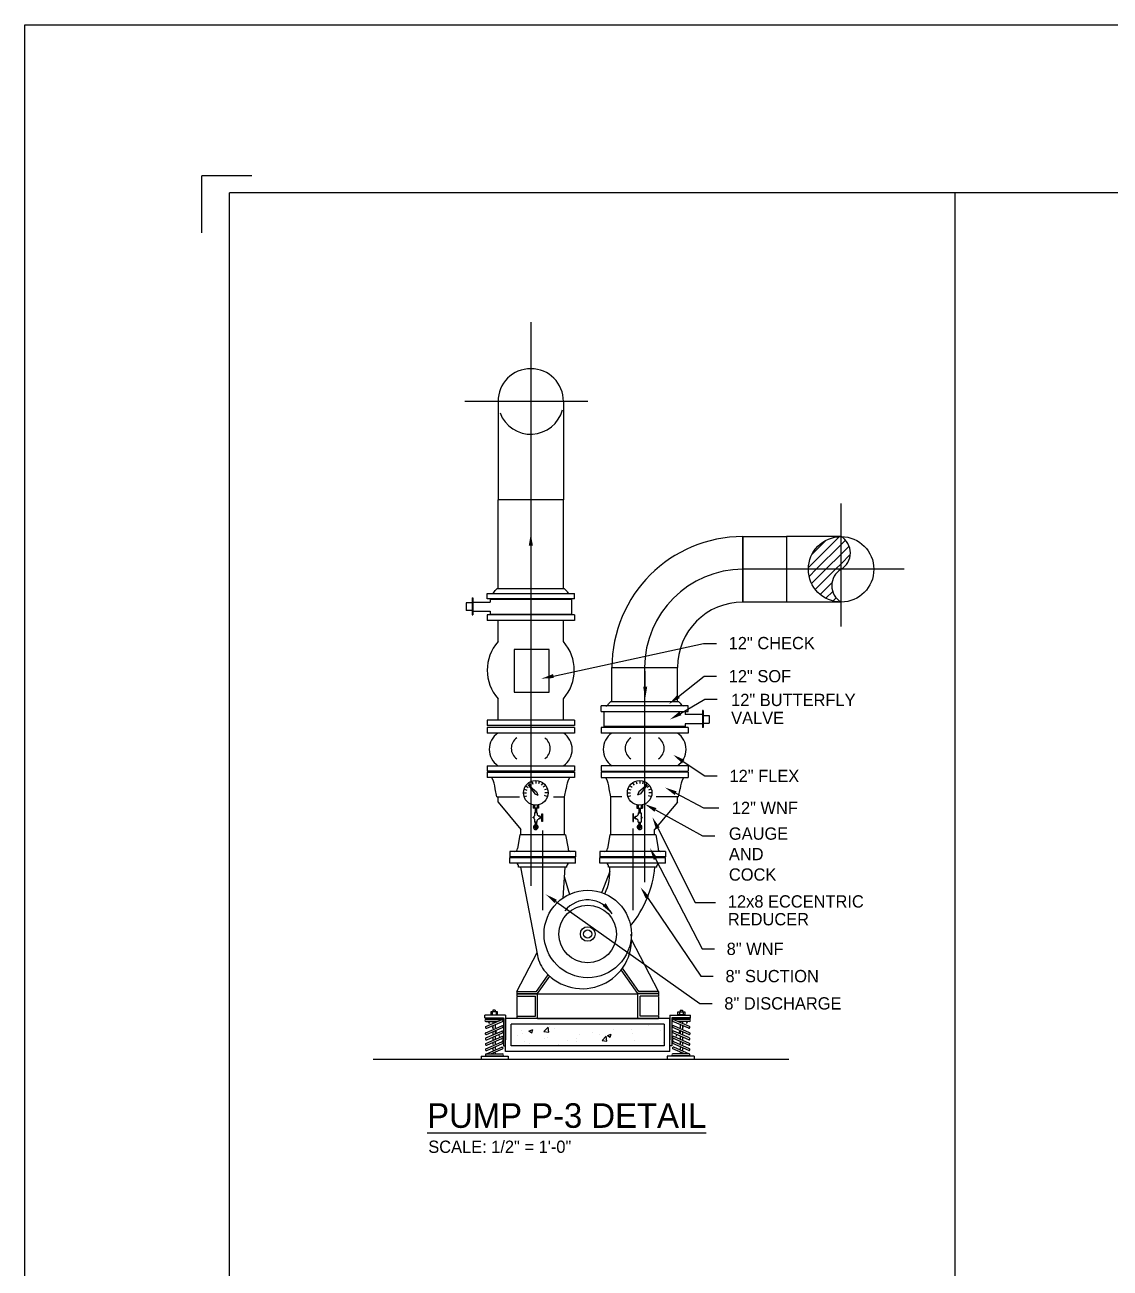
# Model space of a CAD drawing. Extents: x 0 to 1008, y 0 to 720.
# Drawn here: x 0 to 198.9, y 492.2 to 720 of the extents above; entities that cross this region are included whole.
import ezdxf
from ezdxf.enums import TextEntityAlignment as Align

# ---------------------------------------------------------------- set-up
doc = ezdxf.new("R2010")
doc.units = 0
doc.header["$LTSCALE"] = 12.5
doc.linetypes.add('CENTER2', pattern=[0])
doc.linetypes.add('HIDDEN', pattern=[0])
doc.layers.get('0').update_dxf_attribs({"linetype": 'CONTINUOUS'})
doc.layers.get('DEFPOINTS').update_dxf_attribs({"linetype": 'CONTINUOUS'})
for name, color, linetype in [('A-CONC', 7, 'CONTINUOUS'), ('CHWS', 3, 'CONTINUOUS'), ('M-FIXT', 8, 'CONTINUOUS'), ('MEQUIP', 4, 'CONTINUOUS'), ('MTEXT', 2, 'CONTINUOUS'), ('PIPECL', 9, 'CENTER2'), ('TITLEBLK', 7, 'CONTINUOUS')]:
    doc.layers.add(name, color=color, linetype=linetype)

msp = doc.modelspace()

# ---------------------------------------------------------------- linework, layer by layer
at = {"color": 0}
for p, q in [((0, 720), (1008, 720)), ((0, 0), (0, 720))]:
    msp.add_line(p, q, dxfattribs=at)
at = {"layer": 'A-CONC', "color": 0}
for p, q in [((84.31, 538.11), (84.31, 538.57)), ((88.12, 538.57), (84.31, 538.57)), ((84.31, 538.11), (84.43, 537.96)), ((84.31, 538.11), (87.73, 538.11)), ((84.42, 537.96), (84.42, 537.79)), ((84.42, 537.96), (87.56, 537.96)), ((84.42, 537.79), (87.56, 537.79)), ((84.51, 536.52), (87.46, 537.79)), ((86.64, 539.18), (85.38, 539.18)), ((85.38, 539.18), (85.38, 538.65)), ((85.38, 538.65), (86.64, 538.65)), ((85.66, 539.18), (85.66, 538.65)), ((85.79, 539.52), (85.79, 539.18)), ((86.23, 539.52), (85.79, 539.52)), ((85.79, 538.65), (85.79, 538.57)), ((85.79, 538.11), (85.79, 537.96)), ((86.23, 539.52), (86.23, 539.18)), ((86.23, 538.65), (86.23, 538.57)), ((86.23, 538.11), (86.23, 537.96)), ((86.36, 539.18), (86.36, 538.65)), ((86.64, 538.65), (86.64, 539.18)), ((87.56, 537.79), (87.56, 537.96)), ((87.73, 538.11), (87.73, 532.96)), ((88.12, 538.57), (88.12, 534.04)), ((118.19, 537.95), (88.12, 537.95)), ((88.12, 531.95), (88.12, 537.95)), ((118.19, 531.95), (118.19, 537.95)), ((118.2, 538.57), (122, 538.57)), ((118.2, 538.57), (118.2, 534.04)), ((122, 538.11), (118.59, 538.11)), ((118.59, 538.11), (118.59, 532.96)), ((121.9, 537.96), (118.76, 537.96)), ((118.76, 537.79), (118.76, 537.96)), ((121.9, 537.79), (118.76, 537.79)), ((121.8, 536.52), (118.85, 537.79)), ((119.68, 539.18), (120.94, 539.18)), ((119.68, 538.65), (119.68, 539.18)), ((120.94, 538.65), (119.68, 538.65)), ((119.96, 539.18), (119.96, 538.65)), ((120.09, 539.52), (120.53, 539.52)), ((120.09, 539.52), (120.09, 539.18)), ((120.09, 538.65), (120.09, 538.57)), ((120.09, 538.11), (120.09, 537.96)), ((120.53, 539.52), (120.53, 539.18)), ((120.53, 538.65), (120.53, 538.57)), ((120.53, 538.11), (120.53, 537.96)), ((120.66, 539.18), (120.66, 538.65)), ((120.94, 539.18), (120.94, 538.65)), ((122, 538.11), (121.88, 537.96)), ((121.9, 537.96), (121.9, 537.79)), ((122, 538.11), (122, 538.57)), ((84.48, 535.37), (87.4, 536.62)), ((84.48, 535.37), (87.4, 536.62)), ((84.49, 537.45), (86.58, 537.45)), ((84.51, 534.4), (87.4, 535.64)), ((84.62, 535.06), (87.53, 536.31)), ((84.62, 535.06), (87.53, 536.31)), ((84.65, 536.21), (87.53, 537.45)), ((84.65, 534.09), (87.53, 535.33)), ((84.93, 537.33), (85.14, 537.07)), ((85.65, 536.42), (85.74, 536.32)), ((85.79, 537.35), (85.79, 537.15)), ((85.79, 536.59), (85.79, 536.05)), ((85.79, 535.45), (85.79, 535.05)), ((86.23, 537.39), (86.23, 537.31)), ((86.23, 536.79), (86.23, 536.23)), ((86.23, 535.61), (86.23, 535.25)), ((86.26, 535.65), (86.44, 535.43)), ((117.2, 536.95), (89.12, 536.95)), ((89.12, 532.95), (89.12, 536.95)), ((90.97, 535.74), (90.97, 535.74)), ((92.39, 535.66), (93.09, 535.93)), ((92.39, 535.66), (92.89, 535.33)), ((92.89, 535.33), (93.09, 535.93)), ((95.12, 535.59), (95.9, 536.41)), ((95.12, 535.59), (96.01, 535.46)), ((96.01, 535.46), (95.9, 536.41)), ((96.11, 536.44), (96.11, 536.44)), ((97.12, 536.2), (97.12, 536.2)), ((104.11, 535.38), (104.11, 535.38)), ((107.9, 535.88), (107.9, 535.88)), ((111.18, 536), (111.18, 536)), ((114.22, 536.71), (114.22, 536.71)), ((116.42, 535.85), (116.42, 535.85)), ((117.2, 536.95), (117.2, 532.95)), ((121.67, 536.21), (118.78, 537.45)), ((121.7, 535.06), (118.78, 536.31)), ((121.7, 535.06), (118.78, 536.31)), ((121.67, 534.09), (118.78, 535.33)), ((121.83, 535.37), (118.92, 536.62)), ((121.83, 535.37), (118.92, 536.62)), ((121.8, 534.4), (118.92, 535.64)), ((121.82, 537.45), (119.74, 537.45)), ((120.05, 535.65), (119.88, 535.43)), ((120.09, 537.39), (120.09, 537.31)), ((120.09, 536.79), (120.09, 536.23)), ((120.09, 535.61), (120.09, 535.25)), ((120.53, 537.35), (120.53, 537.15)), ((120.53, 536.59), (120.53, 536.05)), ((120.53, 535.45), (120.53, 535.05)), ((120.66, 536.42), (120.58, 536.32)), ((121.39, 537.33), (121.18, 537.07)), ((84.51, 533.42), (87.4, 534.66)), ((84.51, 532.44), (87.4, 533.68)), ((84.65, 533.11), (87.53, 534.35)), ((84.65, 532.13), (87.53, 533.37)), ((85.79, 534.47), (85.79, 534.09)), ((85.79, 533.49), (85.79, 533.19)), ((86.23, 534.65), (86.23, 534.27)), ((86.23, 533.71), (86.23, 533.31)), ((86.86, 534.91), (87.02, 534.7)), ((87.47, 534.14), (87.73, 533.81)), ((87.73, 532.96), (88.12, 532.96)), ((90.38, 534.77), (90.38, 534.77)), ((91.29, 535.2), (91.29, 535.2)), ((91.51, 533.73), (91.51, 533.73)), ((92.49, 533.43), (92.49, 533.43)), ((93.68, 533), (93.68, 533)), ((95.3, 534.22), (95.3, 534.22)), ((95.72, 534.55), (95.72, 534.55)), ((95.99, 533.11), (95.99, 533.11)), ((97.83, 533.21), (97.83, 533.21)), ((99.52, 534), (99.52, 534)), ((101.04, 533.75), (101.04, 533.75)), ((101.06, 534.32), (101.06, 534.32)), ((101.61, 535.06), (101.61, 535.06)), ((103.17, 532.98), (103.17, 532.98)), ((105.35, 535), (105.35, 535)), ((105.79, 533.94), (106.57, 534.75)), ((105.79, 533.94), (106.68, 533.8)), ((106.23, 534.5), (106.23, 534.5)), ((106.4, 534.1), (106.4, 534.1)), ((106.68, 533.8), (106.57, 534.75)), ((106.76, 534.86), (107.46, 535.13)), ((106.76, 534.86), (107.26, 534.53)), ((107.26, 534.53), (107.46, 535.13)), ((111.37, 535.21), (111.37, 535.21)), ((111.74, 533.87), (111.74, 533.87)), ((114.09, 533.1), (114.09, 533.1)), ((117.08, 533.65), (117.08, 533.65)), ((117.1, 532.95), (117.2, 533.05)), ((118.59, 532.96), (118.19, 532.96)), ((118.85, 534.14), (118.59, 533.81)), ((121.67, 533.11), (118.78, 534.35)), ((121.67, 532.13), (118.78, 533.37)), ((121.8, 533.42), (118.92, 534.66)), ((121.8, 532.44), (118.92, 533.68)), ((119.46, 534.91), (119.29, 534.7)), ((120.09, 534.65), (120.09, 534.27)), ((120.09, 533.71), (120.09, 533.31)), ((120.53, 534.47), (120.53, 534.09)), ((120.53, 533.49), (120.53, 533.19)), ((83.65, 531.06), (83.65, 530.51)), ((83.65, 531.06), (88.56, 531.06)), ((84.51, 531.46), (87.4, 532.7)), ((84.57, 531.47), (87.56, 531.47)), ((84.57, 531.13), (87.56, 531.13)), ((85.39, 531.47), (87.53, 532.39)), ((85.79, 532.47), (85.79, 532.17)), ((85.79, 531.61), (85.79, 531.53)), ((86.23, 532.67), (86.23, 532.33)), ((86.23, 531.69), (86.23, 531.55)), ((118.19, 531.95), (88.12, 531.95)), ((88.56, 531.06), (88.56, 530.51)), ((117.2, 532.95), (89.12, 532.95)), ((122.67, 531.06), (117.75, 531.06)), ((117.75, 531.06), (117.75, 530.51)), ((121.74, 531.47), (118.76, 531.47)), ((121.74, 531.13), (118.76, 531.13)), ((120.92, 531.47), (118.78, 532.39)), ((121.8, 531.46), (118.92, 532.7)), ((120.09, 532.67), (120.09, 532.33)), ((120.09, 531.69), (120.09, 531.55)), ((120.53, 532.47), (120.53, 532.17)), ((120.53, 531.61), (120.53, 531.53)), ((122.67, 531.06), (122.67, 530.51)), ((63.81, 530.51), (140, 530.51))]:
    msp.add_line(p, q, dxfattribs=at)
for centre, radius, start, end in [((84.49, 537.62), 0.169, 90, 270), ((87.48, 537.61), 0.174, 288.3587, 88.5509), ((118.84, 537.61), 0.174, 91.4491, 251.6413), ((121.82, 537.62), 0.169, 270, 90), ((84.55, 535.21), 0.169, 113.3117, 293.3117), ((84.58, 536.36), 0.169, 113.3117, 293.3117), ((87.47, 536.47), 0.169, 293.3117, 113.3117), ((87.47, 535.49), 0.169, 293.3117, 113.3117), ((118.85, 536.47), 0.169, 66.6883, 246.6883), ((118.85, 535.49), 0.169, 66.6883, 246.6883), ((121.73, 536.36), 0.169, 246.6883, 66.6883), ((121.77, 535.21), 0.169, 246.6883, 66.6883), ((84.57, 534.24), 0.169, 113.3117, 293.3117), ((84.57, 533.26), 0.169, 113.3117, 293.3117), ((87.47, 534.51), 0.169, 293.3117, 113.3117), ((87.47, 533.53), 0.169, 293.3117, 113.3117), ((118.85, 534.51), 0.169, 66.6883, 246.6883), ((118.85, 533.53), 0.169, 66.6883, 246.6883), ((121.75, 534.24), 0.169, 246.6883, 66.6883), ((121.75, 533.26), 0.169, 246.6883, 66.6883), ((84.57, 532.28), 0.169, 113.3117, 293.3117), ((84.57, 531.3), 0.169, 90, 270), ((87.47, 532.55), 0.169, 293.3117, 113.3117), ((87.56, 531.3), 0.169, 270, 90), ((118.76, 531.3), 0.169, 90, 270), ((118.85, 532.55), 0.169, 66.6883, 246.6883), ((121.75, 532.28), 0.169, 246.6883, 66.6883), ((121.74, 531.3), 0.169, 270, 90)]:
    msp.add_arc(centre, radius, start, end, dxfattribs=at)
at = {"layer": 'CHWS', "color": 0}
for p, q in [((86.72, 651.01), (86.72, 633.01)), ((98.72, 651.01), (98.72, 633.01)), ((98.72, 633.01), (86.72, 633.01)), ((86.72, 616.66), (86.72, 633.01)), ((98.72, 616.66), (98.72, 633.01)), ((92.73, 624.59), (92.73, 621.33)), ((131.6, 614.26), (131.6, 626.26)), ((131.6, 626.26), (131.6, 614.26)), ((131.6, 626.26), (139.6, 626.26)), ((149.6, 626.26), (139.6, 626.26)), ((139.6, 626.26), (139.6, 614.26)), ((149.29, 626.25), (143.6, 620.57)), ((146.88, 625.61), (144.25, 622.98)), ((149.6, 624.8), (145.06, 620.26)), ((150.4, 625.6), (149.6, 624.8)), ((151.07, 624.5), (149.6, 623.03)), ((149.6, 623.03), (146.83, 620.26)), ((151.29, 622.95), (149.6, 621.26)), ((145.06, 620.26), (143.74, 618.94)), ((146.83, 620.26), (144.2, 617.63)), ((148.6, 620.26), (144.88, 616.55)), ((149.6, 621.26), (148.6, 620.26)), ((147.94, 617.83), (145.76, 615.65)), ((81.97, 615.01), (81.97, 611.92)), ((81.97, 615.01), (82.1, 615.01)), ((82.1, 615.01), (82.1, 611.92)), ((84.72, 615.85), (100.72, 615.85)), ((84.72, 615.85), (100.72, 615.85)), ((84.72, 615.85), (100.72, 615.85)), ((84.72, 614.85), (84.72, 615.85)), ((86.53, 616.66), (86.2, 616.35)), ((98.91, 616.66), (86.53, 616.66)), ((98.91, 616.66), (99.34, 616.27)), ((100.72, 614.85), (100.72, 615.85)), ((148.06, 616.19), (146.82, 614.95)), ((148.69, 615.05), (148.09, 614.45)), ((80.88, 614.12), (80.88, 612.71)), ((81.97, 614.12), (80.88, 614.12)), ((81.97, 612.71), (80.88, 612.71)), ((82.1, 614.26), (85.27, 614.26)), ((100.72, 614.85), (84.72, 614.85)), ((85.27, 614.76), (100.2, 614.76)), ((85.27, 614.76), (85.27, 614.26)), ((100.2, 614.76), (100.2, 612.07)), ((139.6, 614.26), (131.6, 614.26)), ((149.6, 614.26), (139.6, 614.26)), ((81.97, 611.92), (82.1, 611.92)), ((82.1, 612.57), (85.27, 612.57)), ((100.72, 611.9), (84.72, 611.9)), ((84.72, 611.9), (84.72, 610.9)), ((100.72, 610.9), (84.72, 610.9)), ((85.27, 612.57), (85.27, 612.07)), ((85.27, 612.07), (100.2, 612.07)), ((86.72, 607.02), (86.72, 610.9)), ((98.72, 607.02), (98.72, 610.9)), ((100.72, 611.9), (100.72, 610.9)), ((96.1, 605.55), (89.67, 605.55)), ((89.67, 605.55), (89.67, 597.75)), ((96.1, 597.75), (96.1, 605.55)), ((107.6, 602.26), (119.6, 602.26)), ((107.6, 596.04), (107.6, 602.26)), ((113.7, 598.78), (113.7, 601.57)), ((119.6, 596.04), (119.6, 602.26)), ((89.67, 597.75), (96.1, 597.75)), ((86.72, 592.65), (86.72, 596.53)), ((98.72, 592.65), (98.72, 596.53)), ((121.6, 595.23), (105.6, 595.23)), ((121.6, 595.23), (105.6, 595.23)), ((121.6, 595.23), (105.6, 595.23)), ((105.6, 594.23), (105.6, 595.23)), ((107.41, 596.04), (106.97, 595.64)), ((107.41, 596.04), (119.79, 596.04)), ((119.79, 596.04), (120.12, 595.73)), ((121.6, 594.23), (121.6, 595.23)), ((100.72, 592.65), (84.72, 592.65)), ((84.72, 592.65), (84.72, 591.65)), ((100.72, 592.65), (100.72, 591.65)), ((105.6, 594.23), (121.6, 594.23)), ((121.04, 594.14), (106.11, 594.14)), ((106.11, 594.14), (106.11, 591.45)), ((121.04, 594.14), (121.04, 593.64)), ((124.22, 593.64), (121.04, 593.64)), ((124.35, 594.39), (124.22, 594.39)), ((124.22, 594.39), (124.22, 591.3)), ((124.35, 594.39), (124.35, 591.3)), ((124.35, 593.5), (125.44, 593.5)), ((125.44, 593.5), (125.44, 592.09)), ((100.72, 591.65), (84.72, 591.65)), ((100.72, 591.27), (84.72, 591.27)), ((100.72, 591.27), (84.72, 591.27)), ((84.72, 591.27), (84.72, 590.27)), ((100.72, 590.27), (84.72, 590.27)), ((100.72, 591.27), (100.72, 590.27)), ((121.6, 591.27), (105.6, 591.27)), ((121.6, 591.27), (105.6, 591.27)), ((105.6, 591.27), (105.6, 590.27)), ((121.6, 590.27), (105.6, 590.27)), ((121.04, 591.45), (106.11, 591.45)), ((121.04, 591.95), (121.04, 591.45)), ((124.22, 591.95), (121.04, 591.95)), ((121.6, 591.27), (121.6, 590.27)), ((124.35, 591.3), (124.22, 591.3)), ((124.35, 592.09), (125.44, 592.09)), ((84.72, 584.27), (100.72, 584.27)), ((84.72, 584.27), (84.72, 583.27)), ((100.72, 583.27), (84.72, 583.27)), ((100.72, 583.27), (84.72, 583.27)), ((100.72, 583.27), (84.72, 583.27)), ((84.72, 583.09), (100.72, 583.09)), ((84.72, 583.09), (84.72, 582.09)), ((100.72, 584.27), (100.72, 583.27)), ((100.72, 583.09), (100.72, 582.09)), ((121.6, 584.27), (105.6, 584.27)), ((105.6, 584.27), (105.6, 583.27)), ((105.6, 583.27), (121.6, 583.27)), ((105.6, 583.27), (121.6, 583.27)), ((105.6, 583.27), (121.6, 583.27)), ((121.6, 583.09), (105.6, 583.09)), ((105.6, 583.09), (105.6, 582.09)), ((121.6, 584.27), (121.6, 583.27)), ((121.6, 583.09), (121.6, 582.09)), ((100.72, 582.09), (84.72, 582.09)), ((100.72, 582.09), (84.72, 582.09)), ((100.72, 582.09), (84.72, 582.09)), ((105.6, 582.09), (121.6, 582.09)), ((105.6, 582.09), (121.6, 582.09)), ((105.6, 582.09), (121.6, 582.09)), ((86.53, 578.59), (86.23, 580.06)), ((86.53, 578.59), (90.63, 578.59)), ((86.72, 577.59), (86.72, 578.59)), ((96.9, 578.59), (98.91, 578.59)), ((98.91, 578.59), (99.21, 580.06)), ((98.91, 571.59), (98.91, 578.59)), ((107.41, 578.59), (107.11, 580.06)), ((109.41, 578.59), (107.41, 578.59)), ((107.41, 571.59), (107.41, 578.59)), ((119.79, 578.59), (115.69, 578.59)), ((119.6, 577.59), (119.6, 578.59)), ((119.79, 578.59), (120.08, 580.06)), ((86.72, 577.59), (90.91, 572.59)), ((119.6, 577.59), (115.41, 572.59)), ((90.91, 571.59), (90.91, 572.59)), ((115.41, 571.59), (115.41, 572.59)), ((90.73, 571.59), (90.29, 569.09)), ((99.12, 571.59), (90.73, 571.59)), ((99.12, 571.59), (99.56, 569.09)), ((107.23, 571.59), (106.79, 569.09)), ((115.62, 571.59), (107.23, 571.59)), ((115.62, 571.59), (116.06, 569.09)), ((100.91, 568.59), (88.91, 568.59)), ((88.91, 568.59), (88.91, 567.59)), ((100.91, 567.59), (88.91, 567.59)), ((100.91, 568.59), (100.91, 567.59)), ((117.41, 568.59), (105.41, 568.59)), ((105.41, 568.59), (105.41, 567.59)), ((117.41, 567.59), (105.41, 567.59)), ((117.41, 568.59), (117.41, 567.59))]:
    msp.add_line(p, q, dxfattribs=at)
msp.add_circle((149.6, 620.26), 6, dxfattribs=at)
for centre, radius, start, end in [((92.72, 651.01), 6, 0, 180), ((131.6, 602.26), 24, 90, 180), ((147.81, 623.26), 3.49, 300.7852, 59.2148), ((151.38, 617.26), 3.49, 120.7852, 239.2148), ((85.5, 616.58), 0.734, 277.393, 341.9017), ((99.85, 616.37), 0.517, 191.274, 269.2219), ((131.6, 602.26), 12, 90, 180), ((92.72, 601.78), 7.97, 138.8307, 221.1693), ((92.72, 601.78), 7.97, 318.8307, 41.1693), ((106.47, 595.74), 0.517, 270.7781, 348.726), ((120.81, 595.96), 0.734, 198.0983, 262.607), ((88.73, 587.27), 3.61, 123.8823, 236.1177), ((96.7, 587.27), 3.61, 303.8823, 56.1177), ((109.61, 587.27), 3.61, 123.8823, 236.1177), ((117.58, 587.27), 3.61, 303.8823, 56.1177), ((91.47, 587.47), 2.32, 124.3144, 235.6856), ((93.97, 587.47), 2.32, 304.3144, 55.6856), ((112.35, 587.47), 2.32, 124.3144, 235.6856), ((114.85, 587.47), 2.32, 304.3144, 55.6856), ((81.24, 579.61), 5.01, 5.2336, 29.6537), ((104.19, 579.61), 5.01, 150.3463, 174.7664), ((102.12, 579.61), 5.01, 5.2336, 29.6537), ((125.07, 579.61), 5.01, 150.3463, 174.7664), ((89.79, 569.09), 0.5, 270, 0), ((100.06, 569.09), 0.5, 180, 270), ((106.29, 569.09), 0.5, 270, 0), ((116.56, 569.09), 0.5, 180, 270), ((103.13, 554.43), 5.27, 31.0769, 141.9316)]:
    msp.add_arc(centre, radius, start, end, dxfattribs=at)
at = {"layer": 'CHWS', "color": 0, "linetype": 'HIDDEN'}
msp.add_arc((92.72, 651.01), 6, 200.4446, 345.4027, dxfattribs=at)
at = {"layer": 'CHWS', "color": 0}
for points in [[(92.36, 624.59), (93.11, 624.59), (92.73, 626.84)], [(114.07, 598.78), (113.32, 598.78), (113.7, 596.53)], [(106.46, 559.1), (105.89, 558.61), (107.64, 557.15)]]:
    msp.add_solid(points, dxfattribs=at)
at = {"layer": 'DEFPOINTS', "color": 0, "linetype": 'BYBLOCK'}
for p in [(86.53, 578.59), (90.73, 571.59)]:
    msp.add_point(p, dxfattribs=at)
at = {"layer": 'M-FIXT', "color": 0}
for p, q in [((92.37, 581.04), (92.63, 580.68)), ((92.97, 581.35), (93.1, 580.92)), ((93.63, 581.45), (93.63, 581.01)), ((94.29, 581.35), (94.15, 580.93)), ((94.89, 581.05), (94.63, 580.69)), ((111.43, 581.05), (111.69, 580.69)), ((112.03, 581.35), (112.16, 580.93)), ((112.69, 581.45), (112.69, 581.01)), ((113.35, 581.35), (113.21, 580.92)), ((113.94, 581.04), (113.68, 580.68)), ((91.5, 579.3), (91.94, 579.3)), ((91.6, 579.96), (92.02, 579.83)), ((91.6, 578.64), (92.03, 578.78)), ((91.9, 580.56), (92.26, 580.3)), ((92.25, 580.76), (93.8, 579.47)), ((92.25, 580.76), (93.47, 579.15)), ((93.47, 579.15), (94.02, 578.91)), ((93.8, 579.47), (94.02, 578.91)), ((95.36, 580.58), (95.01, 580.32)), ((95.67, 579.98), (95.25, 579.84)), ((95.68, 578.66), (95.25, 578.8)), ((95.78, 579.32), (95.33, 579.32)), ((110.54, 579.32), (110.98, 579.32)), ((110.64, 579.98), (111.07, 579.84)), ((110.64, 578.66), (111.06, 578.8)), ((110.95, 580.58), (111.31, 580.32)), ((112.51, 579.47), (112.29, 578.91)), ((112.84, 579.15), (112.3, 578.91)), ((114.07, 580.76), (112.51, 579.47)), ((114.07, 580.76), (112.84, 579.15)), ((114.42, 580.56), (114.06, 580.3)), ((114.71, 578.64), (114.29, 578.78)), ((114.72, 579.96), (114.3, 579.83)), ((114.82, 579.3), (114.38, 579.3)), ((93.14, 577.11), (93.14, 576.52)), ((94.14, 576.52), (93.14, 576.52)), ((93.39, 577.06), (93.39, 576.52)), ((93.51, 576.52), (93.51, 575.62)), ((93.76, 576.52), (93.76, 575.62)), ((93.89, 577.06), (93.89, 576.52)), ((94.14, 577.11), (94.14, 576.52)), ((112.18, 577.11), (112.18, 576.52)), ((112.18, 576.52), (113.18, 576.52)), ((112.43, 577.06), (112.43, 576.52)), ((112.55, 576.52), (112.55, 575.62)), ((112.8, 576.52), (112.8, 575.62)), ((112.93, 577.06), (112.93, 576.52)), ((113.18, 577.11), (113.18, 576.52)), ((93.29, 574.87), (93.15, 574.87)), ((93.15, 574.71), (93.15, 574.87)), ((93.29, 574.71), (93.15, 574.71)), ((93.88, 575.62), (93.38, 575.62)), ((93.38, 575.62), (93.38, 575.12)), ((93.38, 574.46), (93.38, 573.96)), ((93.88, 573.96), (93.38, 573.96)), ((93.51, 573.96), (93.51, 573.02)), ((93.76, 573.96), (93.76, 573.02)), ((93.88, 575.62), (93.88, 575.33)), ((93.88, 573.96), (93.88, 574.25)), ((94.42, 575.04), (94.21, 575.04)), ((94.42, 574.54), (94.21, 574.54)), ((94.42, 574.54), (94.42, 575.04)), ((94.76, 574.87), (94.42, 574.87)), ((94.76, 574.71), (94.42, 574.71)), ((94.76, 575.47), (94.85, 575.47)), ((94.76, 574.09), (94.76, 575.47)), ((94.85, 574.09), (94.76, 574.09)), ((94.85, 575.47), (94.85, 574.09)), ((111.56, 575.47), (111.46, 575.47)), ((111.46, 575.47), (111.46, 574.09)), ((111.46, 574.09), (111.56, 574.09)), ((111.56, 574.09), (111.56, 575.47)), ((111.56, 574.87), (111.9, 574.87)), ((111.56, 574.71), (111.9, 574.71)), ((111.9, 574.54), (111.9, 575.04)), ((111.9, 575.04), (112.1, 575.04)), ((111.9, 574.54), (112.1, 574.54)), ((112.43, 575.62), (112.93, 575.62)), ((112.43, 575.62), (112.43, 575.33)), ((112.43, 573.96), (112.43, 574.25)), ((112.43, 573.96), (112.93, 573.96)), ((112.55, 573.96), (112.55, 573.02)), ((112.8, 573.96), (112.8, 573.02)), ((112.93, 575.62), (112.93, 575.12)), ((112.93, 574.46), (112.93, 573.96)), ((113.03, 574.87), (113.16, 574.87)), ((113.03, 574.71), (113.16, 574.71)), ((113.16, 574.71), (113.16, 574.87))]:
    msp.add_line(p, q, dxfattribs=at)
for centre in [(93.64, 579.31), (112.68, 579.31)]:
    msp.add_circle(centre, 2.25, dxfattribs=at)
for centre, radius, start, end in [((93.75, 574.79), 0.47, 146.4531, 213.5469), ((93.26, 575.12), 0.125, 326.4531, 0), ((93.26, 574.46), 0.125, 0, 33.5469), ((94.01, 575.33), 0.125, 180, 244.6623), ((94.01, 574.25), 0.125, 115.3377, 180), ((93.75, 574.79), 0.47, 39.1013, 64.6623), ((93.75, 574.79), 0.47, 295.3377, 320.8987), ((94.21, 575.17), 0.125, 219.1013, 270), ((94.21, 574.42), 0.125, 90, 140.8987), ((112.1, 575.17), 0.125, 270, 320.8987), ((112.1, 574.42), 0.125, 39.1013, 90), ((112.56, 574.79), 0.47, 115.3377, 140.8987), ((112.56, 574.79), 0.47, 219.1013, 244.6623), ((112.31, 575.33), 0.125, 295.3377, 0), ((112.31, 574.25), 0.125, 0, 64.6623), ((113.06, 575.12), 0.125, 180, 213.5469), ((113.06, 574.46), 0.125, 146.4531, 180), ((112.56, 574.79), 0.47, 326.4531, 33.5469), ((93.64, 573.02), 0.436, 108.8161, 72.6115), ((93.64, 573.02), 0.217, 134.7179, 47.909), ((93.64, 573.02), 0.125, 180, 0), ((112.68, 573.02), 0.436, 107.3885, 71.1839), ((112.68, 573.02), 0.217, 132.091, 45.2821), ((112.68, 573.02), 0.125, 180, 0)]:
    msp.add_arc(centre, radius, start, end, dxfattribs=at)
at = {"layer": 'MEQUIP', "color": 0}
for p, q in [((88.91, 567.45), (100.91, 567.45)), ((88.91, 566.45), (88.91, 567.45)), ((100.91, 566.45), (100.91, 567.45)), ((105.41, 567.45), (117.41, 567.45)), ((105.41, 566.45), (105.41, 567.45)), ((117.41, 566.45), (117.41, 567.45)), ((100.91, 566.45), (88.91, 566.45)), ((90.45, 565.7), (90.45, 565.95)), ((99.36, 565.7), (90.45, 565.7)), ((90.83, 565.7), (93.96, 549.54)), ((98.94, 565.7), (98.59, 560.01)), ((99.36, 565.7), (99.36, 565.95)), ((117.41, 566.45), (105.41, 566.45)), ((107.23, 564.88), (105.74, 561.09)), ((106.95, 565.7), (106.95, 565.95)), ((115.86, 565.7), (106.95, 565.7)), ((115.86, 565.7), (115.86, 565.95)), ((98.83, 563.96), (99.81, 560.71)), ((116.16, 542.94), (111.21, 552.46)), ((90.16, 542.94), (93.87, 550.09)), ((112.35, 542.53), (109.3, 546.88)), ((112.54, 542.94), (109.55, 547.22)), ((93.77, 542.94), (95.9, 545.99)), ((93.97, 542.53), (96.2, 545.72)), ((90.16, 542.94), (93.77, 542.94)), ((90.16, 542.94), (90.16, 542.53)), ((90.16, 542.53), (93.97, 542.53)), ((90.16, 542.48), (93.96, 542.48)), ((90.16, 542.48), (90.16, 542.06)), ((93.96, 542.48), (112.36, 542.48)), ((93.96, 537.95), (93.96, 542.48)), ((116.16, 542.53), (112.35, 542.53)), ((116.16, 542.48), (112.36, 542.48)), ((112.36, 537.95), (112.36, 542.48)), ((116.16, 542.94), (112.54, 542.94)), ((116.16, 542.94), (116.16, 542.53)), ((116.16, 542.48), (116.16, 542.06)), ((90.16, 542.06), (93.57, 542.06)), ((90.16, 541.95), (90.16, 538.55)), ((93.57, 538.41), (93.57, 542.06)), ((112.75, 538.41), (112.75, 542.06)), ((116.16, 542.06), (112.75, 542.06)), ((116.16, 541.95), (116.16, 538.55)), ((90.16, 538.41), (93.57, 538.41)), ((90.16, 538.41), (90.16, 537.95)), ((93.96, 537.95), (90.16, 537.95)), ((93.96, 537.95), (112.36, 537.95)), ((112.36, 537.95), (116.16, 537.95)), ((116.16, 538.41), (112.75, 538.41)), ((116.16, 538.41), (116.16, 537.95))]:
    msp.add_line(p, q, dxfattribs=at)
for radius in [8, 5.27, 1.34, 0.765]:
    msp.add_circle((103.16, 553.45), radius, dxfattribs=at)
for centre, radius, start, end in [((89.95, 565.95), 0.5, 360, 90), ((99.86, 565.95), 0.5, 90, 180), ((97.68, 564.95), 9.56, 334.4748, 4.5078), ((106.45, 565.95), 0.5, 360, 90), ((95.85, 567.56), 19.71, 320.2653, 354.5824), ((116.36, 565.95), 0.5, 90, 180), ((102.2, 552.44), 9.01, 221.1558, 6.4321), ((99.88, 550.51), 6, 189.3155, 221.8796)]:
    msp.add_arc(centre, radius, start, end, dxfattribs=at)
at = {"layer": 'MTEXT', "color": 0}
for p, q in [((96.88, 600.7), (124.36, 606.67)), ((124.36, 606.67), (126.75, 606.67)), ((119.83, 596.98), (124.51, 600.68)), ((124.51, 600.68), (126.76, 600.68)), ((120.16, 593.87), (124.65, 596.48)), ((124.65, 596.48), (126.9, 596.48)), ((120.68, 585.05), (124.65, 582.4)), ((124.65, 582.4), (126.9, 582.4)), ((119.3, 579.24), (124.36, 576.56)), ((124.36, 576.56), (127.2, 576.56)), ((115.57, 576.18), (124.21, 571.46)), ((116.01, 572.82), (122.83, 559.2)), ((124.21, 571.46), (126.46, 571.46)), ((115.61, 567.19), (124.13, 550.73)), ((97.29, 559.42), (123.7, 540.74)), ((114.1, 560.16), (123.91, 545.74)), ((122.83, 559.2), (126.6, 559.2)), ((124.13, 550.73), (126.38, 550.73)), ((123.91, 545.74), (126.16, 545.74)), ((123.7, 540.74), (125.95, 540.74))]:
    msp.add_line(p, q, dxfattribs=at)
for points in [[(96.96, 600.34), (96.8, 601.07), (94.68, 600.23)], [(120.06, 596.68), (119.59, 597.27), (118.06, 595.58)], [(120.34, 593.54), (119.97, 594.19), (118.21, 592.73)], [(120.47, 584.73), (120.89, 585.36), (118.81, 586.29)], [(119.12, 578.91), (119.47, 579.58), (117.31, 580.3)], [(115.39, 575.85), (115.75, 576.51), (113.6, 577.26)], [(115.68, 572.66), (116.35, 572.99), (115.01, 574.84)], [(115.27, 567.02), (115.94, 567.36), (114.57, 569.19)], [(97.07, 559.12), (97.51, 559.73), (95.45, 560.72)], [(113.79, 559.95), (114.41, 560.37), (112.83, 562.02)]]:
    msp.add_solid(points, dxfattribs=at)
at = {"layer": 'PIPECL', "color": 0}
for p, q in [((92.72, 665.55), (92.72, 562.29)), ((103.18, 651.01), (80.65, 651.01)), ((149.6, 609.8), (149.6, 632.34)), ((161.15, 620.26), (131.6, 620.26)), ((113.6, 602.26), (113.6, 562.93)), ((94.91, 557.84), (94.91, 572.39)), ((111.41, 572.8), (111.41, 557.84))]:
    msp.add_line(p, q, dxfattribs=at)
msp.add_arc((131.6, 602.26), 18, 90, 180, dxfattribs=at)
at = {"layer": 'TITLEBLK', "color": 0}
for p, q in [((32.45, 681.93), (32.45, 692.37)), ((41.63, 692.37), (32.45, 692.37)), ((992.43, 689.22), (37.51, 689.22)), ((37.51, 32.91), (37.51, 689.22)), ((170.45, 689.22), (170.45, 32.91))]:
    msp.add_line(p, q, dxfattribs=at)

# ---------------------------------------------------------------- texts
at = {"layer": 'MTEXT', "color": 0}
for s, p in [('12" CHECK', (129, 605.62)), ('GAUGE', (129.04, 570.72)), ('AND', (129.04, 566.97)), ('COCK', (129.04, 563.22))]:
    msp.add_text(s, height=2.25, dxfattribs=at).set_placement(p)
for s, p in [('12" SOF', (129.01, 600.68)), ('12" BUTTERFLY', (129.45, 596.33)), ('VALVE', (129.45, 593.03)), ('12" FLEX', (129.15, 582.4)), ('12x8 ECCENTRIC', (128.85, 559.42)), ('REDUCER', (128.85, 556.16)), ('8" WNF', (128.63, 550.73)), ('8" SUCTION', (128.41, 545.74)), ('8" DISCHARGE', (128.2, 540.74))]:
    msp.add_text(s, height=2.25, dxfattribs=at).set_placement(p, align=Align.MIDDLE_LEFT)
msp.add_text('12" WNF', height=2.25, dxfattribs=at).set_placement((141.68, 576.55), align=Align.MIDDLE_RIGHT)
at = {"layer": 'TITLEBLK', "color": 0}
for s, height, p in [('%%UPUMP P-3 DETAIL', 4.5, (73.74, 517.94)), ('SCALE: 1/2" = 1\'-0"', 2.25, (73.94, 513.35))]:
    msp.add_text(s, height=height, dxfattribs=at).set_placement(p)

doc.saveas('drawing.dxf')
